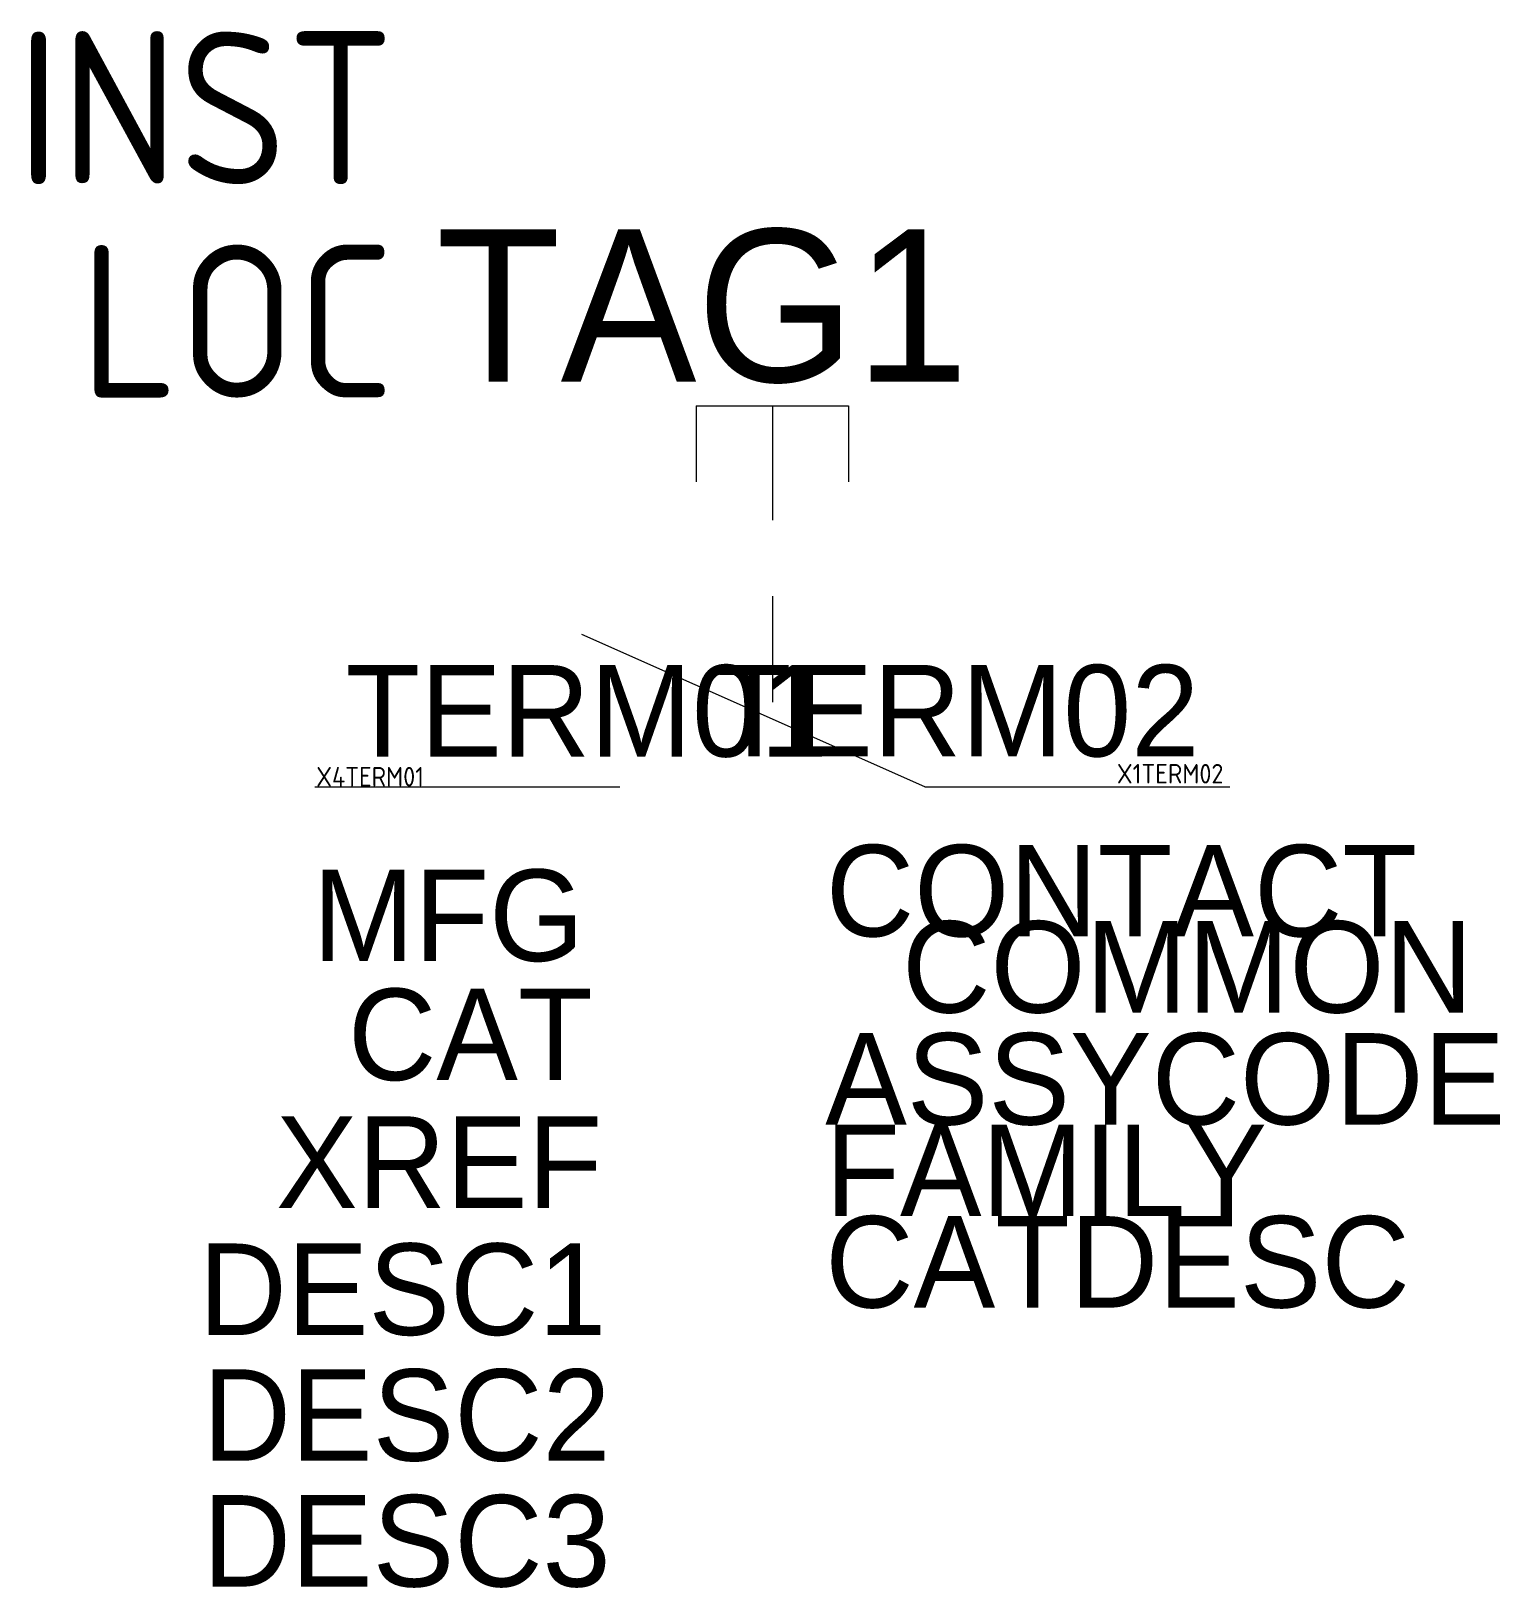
# Model space of a CAD drawing. Extents: x -9.7 to 14.4, y -14.6 to 10.9.
import ezdxf
from ezdxf.enums import TextEntityAlignment as Align

# ---------------------------------------------------------------- set-up
doc = ezdxf.new("R2010")
doc.units = 0
doc.header["$MEASUREMENT"] = 0
doc.styles.add('WD_IEC', font='isocp2.shx', dxfattribs={"width": 0.9, "height": 4})

msp = doc.modelspace()

# ---------------------------------------------------------------- linework, layer by layer
for p, q in [((1.25, 4.75), (3.75, 4.75)), ((1.25, 4.75), (1.25, 3.5)), ((2.5, 4.75), (2.5, 2.875)), ((3.75, 4.75), (3.75, 3.5)), ((2.5, 1.625), (2.5, -0.111)), ((5, -1.5), (-0.625, 1)), ((-5, -1.5), (0, -1.5)), ((5, -1.5), (10, -1.5))]:
    msp.add_line(p, q)

# ---------------------------------------------------------------- texts
at = {"style": 'WD_IEC', "flags": 1}
for tag, height, p in [('INST', 2.5, (-3.695, 8.383)), ('LOC', 2.5, (-3.695, 4.883)), ('X1TERM02', 0.32, (9.894, -1.444))]:
    msp.add_attdef(tag, text='', height=height, dxfattribs=at).set_placement(p, align=Align.RIGHT)
for tag, p, s, height in [('TAG1', (-3.015, 5.142), 'S', 2.5), ('TERM01', (-4.5, -1.003), '3', 1.5)]:
    msp.add_attdef(tag, p, s, height=height)
msp.add_attdef('TERM02', text='4', height=1.5).set_placement((9.5, -1), align=Align.RIGHT)
msp.add_attdef('X4TERM01', (-4.979, -1.493), '', height=0.32, dxfattribs=at)
at = {"flags": 1}
for tag, p, s in [('CONTACT', (3.376, -3.951), 'NO'), ('COMMON', (4.626, -5.201), '02'), ('ASSYCODE', (3.366, -7.037), ''), ('FAMILY', (3.366, -8.537), 'PB_ACKO'), ('CATDESC', (3.366, -10.037), '')]:
    msp.add_attdef(tag, p, s, height=1.5, dxfattribs=at)
for tag, p in [('MFG', (-0.584, -4.355)), ('CAT', (-0.447, -6.308)), ('DESC1', (-0.221, -10.486)), ('DESC2', (-0.152, -12.548)), ('DESC3', (-0.152, -14.611))]:
    msp.add_attdef(tag, text='', height=1.5, dxfattribs=at).set_placement(p, align=Align.RIGHT)
at = {"lineweight": 15, "flags": 1}
msp.add_attdef('XREF', text='', height=1.5, dxfattribs=at).set_placement((-0.289, -8.402), align=Align.RIGHT)

doc.saveas('drawing.dxf')
